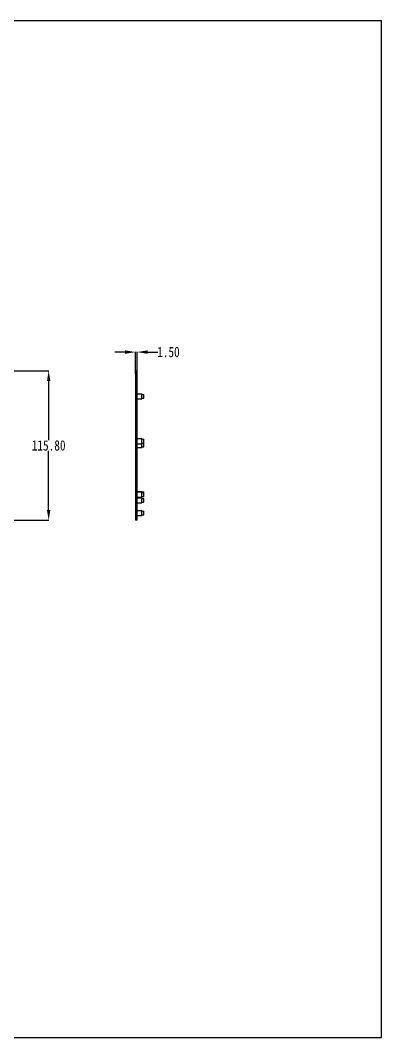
# Model space of a CAD drawing. Header units: inches. Extents: x -7 to 781, y -106 to 681.
# Drawn here: x 501 to 781, y -106 to 681 of the extents above; entities that cross this region are included whole.
import ezdxf

# ---------------------------------------------------------------- set-up
doc = ezdxf.new("R2010")
doc.units = ezdxf.units.IN
doc.header["$LTSCALE"] = 51.326917
doc.header["$MEASUREMENT"] = 0
doc.header["$PDMODE"] = 3
doc.header["$PDSIZE"] = 0.3125
doc.layers.get('0').update_dxf_attribs({"linetype": 'CONTINUOUS'})
doc.layers.get('Defpoints').update_dxf_attribs({"linetype": 'CONTINUOUS'})
doc.styles.get("Standard").update_dxf_attribs({"font": 'txt', "width": 0.8})
doc.dimstyles.get("Standard").update_dxf_attribs({"dimtxt": 0.15625, "dimasz": 0.1875, "dimexe": 0.125, "dimexo": 0.0625, "dimgap": 0.09, "dimtad": 0, "dimtih": 1, "dimtoh": 1, "dimzin": 4, "dimdsep": 46, "dimtxsty": 'Standard', "dimblk": '_FILLED', "dimblk1": '_FILLED', "dimblk2": '_FILLED', "dimcen": 0.09, "dimazin": 1, "dimtp": 0.01, "dimtm": 0.01, "dimtfac": 1, "dimtofl": 0, "dimtmove": 0, "dimatfit": 3, "dimldrblk": '_FILLED', "dimfxl": 1, "dimtolj": 1, "dimtzin": 4, "dimarcsym": 0})

# ---------------------------------------------------------------- blocks, each defined once
blk = doc.blocks.new('_FILLED')
at = {"color": 0, "linetype": 'ByBlock'}
blk.add_solid([(0, 0), (-1, 0.167), (-1, -0.167)], dxfattribs=at)
blk = doc.blocks.new('*D1')
at = {"color": 0, "lineweight": -2, "transparency": 16777216}
for p, q in [((483.19, 410.26), (523.32, 410.26)), ((485.31, 294.46), (523.32, 294.46))]:
    blk.add_line(p, q, dxfattribs=at)
at = {"color": 3, "lineweight": -2, "transparency": 16777216}
for p, q in [((523.2, 402.26), (523.2, 356.45)), ((523.2, 302.46), (523.2, 348.27))]:
    blk.add_line(p, q, dxfattribs=at)
at = {"layer": 'Defpoints', "color": 0, "transparency": 16777216}
for p in [(483.13, 410.26), (485.25, 294.46), (523.2, 294.46)]:
    blk.add_point(p, dxfattribs=at)
at = {"color": 3, "lineweight": -2, "transparency": 16777216, "xscale": 8, "yscale": 8, "zscale": 8}
for p, rotation in [((523.2, 410.26), 90), ((523.2, 294.46), 270)]:
    blk.add_blockref('_FILLED', p, dxfattribs=dict(at, rotation=rotation))
at = {"color": 3, "transparency": 16777216, "insert": (523.2, 352.36), "char_height": 8, "attachment_point": 5}
blk.add_mtext('\\A1;115.80', dxfattribs=at)
blk = doc.blocks.new('*D3')
at = {"color": 3, "lineweight": -2, "transparency": 16777216}
for p, q in [((582.25, 424.65), (574.25, 424.65)), ((599.75, 424.65), (607.75, 424.65))]:
    blk.add_line(p, q, dxfattribs=at)
at = {"color": 0, "lineweight": -2, "transparency": 16777216}
for p, q in [((590.25, 407.82), (590.25, 424.78)), ((591.75, 407.82), (591.75, 424.78))]:
    blk.add_line(p, q, dxfattribs=at)
at = {"layer": 'Defpoints', "color": 0, "transparency": 16777216}
for p in [(591.75, 424.65), (590.25, 407.76), (591.75, 407.76)]:
    blk.add_point(p, dxfattribs=at)
at = {"color": 3, "lineweight": -2, "transparency": 16777216, "xscale": 8, "yscale": 8, "zscale": 8}
blk.add_blockref('_FILLED', (590.25, 424.65), dxfattribs=at)
at = {"color": 3, "lineweight": -2, "transparency": 16777216, "xscale": 8, "yscale": 8, "zscale": 8, "rotation": 180}
blk.add_blockref('_FILLED', (591.75, 424.65), dxfattribs=at)
at = {"color": 3, "transparency": 16777216, "insert": (615.84, 424.65), "char_height": 8, "attachment_point": 5}
blk.add_mtext('\\A1;1.50', dxfattribs=at)

msp = doc.modelspace()

# ---------------------------------------------------------------- linework, layer by layer
at = {"color": 7, "linetype": 'Continuous'}
for p, q in [((-6.712, 681.413), (780.689, 681.413)), ((780.689, -105.989), (780.689, 681.413)), ((590.254, 410.262), (590.254, 294.462)), ((590.254, 410.262), (591.754, 410.262)), ((591.754, 294.462), (591.754, 410.262)), ((591.754, 407.762), (590.254, 407.762)), ((591.754, 392.362), (595.254, 392.362)), ((591.754, 388.362), (595.254, 388.362)), ((595.254, 388.362), (595.254, 392.362)), ((595.254, 391.862), (596.754, 391.862)), ((595.254, 388.862), (596.754, 388.862)), ((596.754, 388.862), (596.754, 391.862)), ((591.754, 357.662), (595.254, 357.662)), ((595.254, 353.662), (595.254, 357.662)), ((595.254, 357.162), (596.754, 357.162)), ((596.754, 354.162), (596.754, 357.162)), ((591.754, 353.662), (595.254, 353.662)), ((591.754, 350.862), (595.254, 350.862)), ((595.254, 354.162), (596.754, 354.162)), ((595.254, 350.862), (595.254, 353.549)), ((595.254, 351.362), (596.754, 351.362)), ((596.754, 351.362), (596.754, 353.923)), ((591.754, 316.862), (595.254, 316.862)), ((591.754, 316.362), (596.754, 316.362)), ((595.254, 312.362), (595.254, 316.862)), ((595.254, 315.862), (596.754, 315.862)), ((596.754, 315.923), (596.754, 316.362)), ((596.754, 312.862), (596.754, 315.862)), ((591.754, 312.362), (595.254, 312.362)), ((591.754, 311.862), (595.254, 311.862)), ((591.754, 307.862), (595.254, 307.862)), ((595.254, 312.862), (596.754, 312.862)), ((595.254, 307.862), (595.254, 311.862)), ((595.254, 311.362), (596.754, 311.362)), ((595.254, 308.362), (596.754, 308.362)), ((596.754, 308.362), (596.754, 311.362)), ((591.754, 302.062), (595.254, 302.062)), ((595.254, 298.062), (595.254, 302.062)), ((595.254, 301.562), (596.754, 301.562)), ((596.754, 298.562), (596.754, 301.562)), ((590.254, 296.962), (591.754, 296.962)), ((591.754, 294.462), (590.254, 294.462)), ((591.754, 298.062), (595.254, 298.062)), ((595.254, 298.562), (596.754, 298.562)), ((-6.712, -105.989), (780.689, -105.989))]:
    msp.add_line(p, q, dxfattribs=at)

# ---------------------------------------------------------------- dimensions: what is measured, and where the dimension line sits
dim = msp.add_linear_dim(base=(591.754, 424.651), p1=(590.254, 407.762), p2=(591.754, 407.762), dimstyle='Standard', override={"dimtxt": 8, "dimasz": 8, "dimzin": 0, "dimcen": 8.39895, "dimclrd": 3, "dimclrt": 3, "dimadec": 0, "dimazin": 0, "dimtp": 0, "dimtm": 0, "dimtzin": 0})
dim.commit()
dim.dimension.update_dxf_attribs({"geometry": '*D3', "text_midpoint": (615.844, 424.651)})
dim = msp.add_linear_dim(base=(523.195, 294.462), p1=(483.132, 410.262), p2=(485.251, 294.462), angle=90, dimstyle='Standard', override={"dimtxt": 8, "dimasz": 8, "dimzin": 0, "dimcen": 8.39895, "dimclrd": 3, "dimclrt": 3, "dimadec": 0, "dimazin": 0, "dimtp": 0, "dimtm": 0, "dimtzin": 0})
dim.commit()
dim.dimension.update_dxf_attribs({"geometry": '*D1', "text_midpoint": (523.195, 352.362)})

doc.saveas('drawing.dxf')
